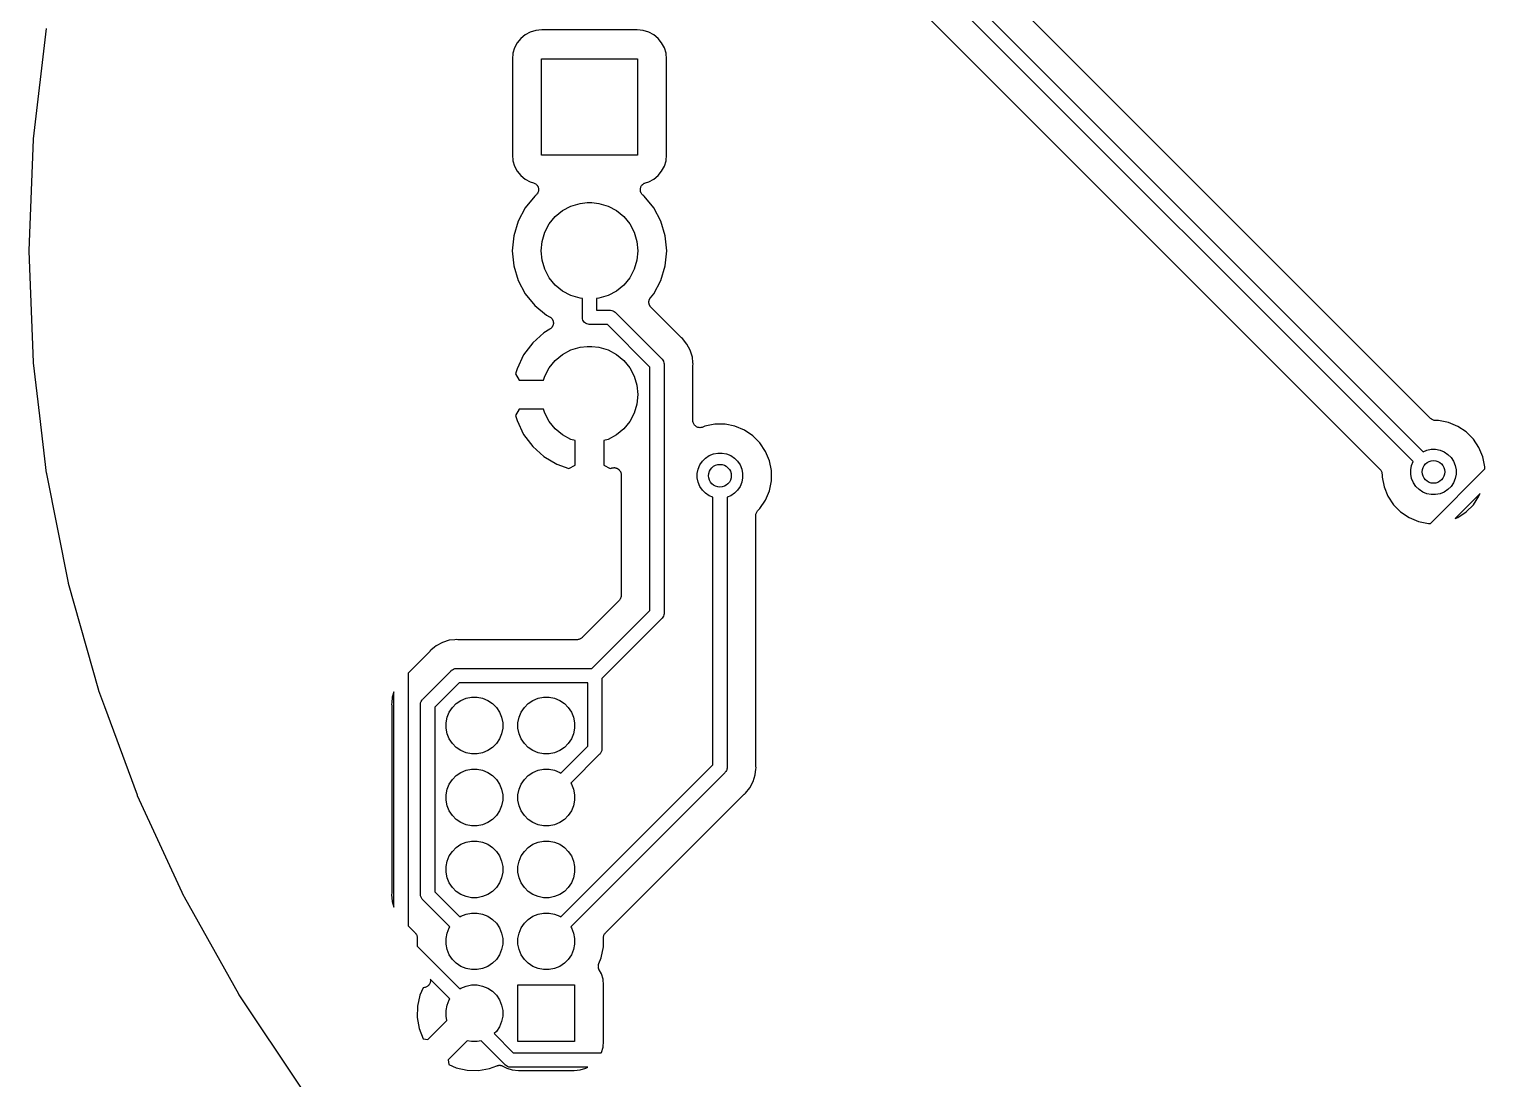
# Model space of a CAD drawing. Extents: x 123.4 to 173.6, y -130.1 to -79.9.
# Drawn here: x 123.37 to 149.07, y -119.62 to -101.09 of the extents above; entities that cross this region are included whole.
import ezdxf

# ---------------------------------------------------------------- set-up
doc = ezdxf.new("R2010")
doc.units = 0
doc.header["$MEASUREMENT"] = 0
doc.layers.add('BLACK', color=7, linetype='CONTINUOUS')

msp = doc.modelspace()

# ---------------------------------------------------------------- linework, layer by layer
at = {"layer": 'BLACK', "linetype": 'CONTINUOUS'}
for p, q in [((148.11, -107.959), (135.969, -95.8183)), ((135.424, -95.9915), (147.979, -108.547)), ((147.802, -108.723), (135.215, -96.136)), ((134.877, -96.5173), (147.215, -108.855)), ((123.445, -103.023), (123.676, -101.073)), ((132.049, -101.249), (131.986, -101.326)), ((132.126, -101.186), (132.049, -101.249)), ((132.215, -101.138), (132.126, -101.186)), ((132.31, -101.109), (132.215, -101.138)), ((132.416, -101.099), (132.31, -101.109)), ((134.104, -101.099), (132.416, -101.099)), ((134.21, -101.109), (134.104, -101.099)), ((134.305, -101.138), (134.21, -101.109)), ((134.394, -101.186), (134.305, -101.138)), ((134.471, -101.249), (134.394, -101.186)), ((134.534, -101.326), (134.471, -101.249)), ((131.909, -101.51), (131.899, -101.616)), ((131.938, -101.415), (131.909, -101.51)), ((131.986, -101.326), (131.938, -101.415)), ((134.582, -101.415), (134.534, -101.326)), ((134.611, -101.51), (134.582, -101.415)), ((134.621, -101.616), (134.611, -101.51)), ((131.899, -101.616), (131.899, -103.304)), ((132.41, -103.31), (132.41, -101.61)), ((132.41, -101.61), (134.11, -101.61)), ((134.11, -101.61), (134.11, -103.31)), ((134.621, -103.304), (134.621, -101.616)), ((123.368, -104.995), (123.445, -103.033)), ((123.445, -103.027), (123.445, -103.023)), ((123.445, -103.031), (123.445, -103.027)), ((123.445, -103.033), (123.445, -103.031)), ((131.899, -103.304), (131.909, -103.41)), ((134.11, -103.31), (132.41, -103.31)), ((134.611, -103.41), (134.621, -103.304)), ((131.909, -103.41), (131.938, -103.505)), ((131.938, -103.505), (131.986, -103.594)), ((134.534, -103.594), (134.582, -103.505)), ((134.582, -103.505), (134.611, -103.41)), ((131.986, -103.594), (132.049, -103.671)), ((132.049, -103.671), (132.126, -103.734)), ((132.126, -103.734), (132.215, -103.782)), ((132.215, -103.782), (132.272, -103.799)), ((132.272, -103.799), (132.273, -103.799)), ((132.273, -103.799), (132.273, -103.799)), ((132.273, -103.799), (132.273, -103.799)), ((132.273, -103.799), (132.273, -103.799)), ((132.273, -103.799), (132.285, -103.804)), ((132.285, -103.804), (132.296, -103.809)), ((132.296, -103.809), (132.296, -103.809)), ((132.296, -103.809), (132.296, -103.809)), ((132.296, -103.809), (132.306, -103.816)), ((132.306, -103.816), (132.316, -103.823)), ((132.316, -103.823), (132.316, -103.823)), ((132.316, -103.823), (132.316, -103.823)), ((132.316, -103.823), (132.325, -103.832)), ((132.325, -103.832), (132.333, -103.841)), ((134.188, -103.839), (134.196, -103.831)), ((134.196, -103.831), (134.205, -103.822)), ((134.205, -103.822), (134.216, -103.815)), ((134.205, -103.822), (134.205, -103.822)), ((134.205, -103.822), (134.205, -103.822)), ((134.216, -103.815), (134.226, -103.808)), ((134.226, -103.808), (134.237, -103.803)), ((134.226, -103.808), (134.226, -103.808)), ((134.226, -103.808), (134.226, -103.808)), ((134.237, -103.803), (134.248, -103.799)), ((134.248, -103.799), (134.305, -103.782)), ((134.305, -103.782), (134.394, -103.734)), ((134.394, -103.734), (134.471, -103.671)), ((134.471, -103.671), (134.534, -103.594)), ((132.295, -104.035), (132.125, -104.242)), ((132.315, -104.019), (132.295, -104.035)), ((132.324, -104.01), (132.315, -104.019)), ((132.332, -104.001), (132.324, -104.01)), ((132.333, -104.001), (132.332, -104.001)), ((132.333, -103.841), (132.334, -103.841)), ((132.339, -103.991), (132.333, -104.001)), ((132.333, -104.001), (132.333, -104.001)), ((132.334, -103.841), (132.334, -103.841)), ((132.334, -103.841), (132.34, -103.851)), ((132.346, -103.981), (132.339, -103.991)), ((132.34, -103.851), (132.347, -103.861)), ((132.347, -103.98), (132.346, -103.981)), ((132.346, -103.981), (132.346, -103.981)), ((132.347, -103.861), (132.347, -103.861)), ((132.347, -103.861), (132.347, -103.862)), ((132.347, -103.862), (132.352, -103.873)), ((132.351, -103.969), (132.347, -103.98)), ((132.356, -103.958), (132.351, -103.969)), ((132.352, -103.873), (132.356, -103.884)), ((132.356, -103.884), (132.356, -103.884)), ((132.356, -103.884), (132.357, -103.885)), ((132.359, -103.946), (132.356, -103.958)), ((132.356, -103.958), (132.356, -103.958)), ((132.356, -103.958), (132.356, -103.958)), ((132.357, -103.885), (132.359, -103.897)), ((132.359, -103.897), (132.361, -103.908)), ((132.361, -103.934), (132.359, -103.946)), ((132.361, -103.908), (132.361, -103.909)), ((132.361, -103.909), (132.361, -103.909)), ((132.361, -103.909), (132.361, -103.921)), ((132.361, -103.921), (132.361, -103.933)), ((132.361, -103.933), (132.361, -103.934)), ((132.361, -103.934), (132.361, -103.934)), ((134.159, -103.907), (134.162, -103.895)), ((134.159, -103.919), (134.159, -103.907)), ((134.159, -103.907), (134.159, -103.907)), ((134.159, -103.907), (134.159, -103.907)), ((134.159, -103.932), (134.159, -103.919)), ((134.161, -103.944), (134.159, -103.932)), ((134.159, -103.932), (134.159, -103.932)), ((134.159, -103.932), (134.159, -103.932)), ((134.163, -103.956), (134.161, -103.944)), ((134.162, -103.895), (134.164, -103.883)), ((134.164, -103.956), (134.163, -103.956)), ((134.163, -103.956), (134.163, -103.956)), ((134.164, -103.882), (134.169, -103.871)), ((134.164, -103.883), (134.164, -103.882)), ((134.164, -103.883), (134.164, -103.883)), ((134.168, -103.968), (134.164, -103.956)), ((134.173, -103.979), (134.168, -103.968)), ((134.169, -103.871), (134.174, -103.86)), ((134.179, -103.989), (134.173, -103.979)), ((134.173, -103.979), (134.173, -103.979)), ((134.173, -103.979), (134.173, -103.979)), ((134.174, -103.86), (134.181, -103.85)), ((134.174, -103.86), (134.174, -103.86)), ((134.174, -103.86), (134.174, -103.86)), ((134.186, -104), (134.179, -103.989)), ((134.181, -103.85), (134.187, -103.84)), ((134.195, -104.009), (134.186, -104)), ((134.186, -104), (134.186, -104)), ((134.186, -104), (134.186, -104)), ((134.187, -103.84), (134.188, -103.839)), ((134.188, -103.839), (134.188, -103.839)), ((134.203, -104.017), (134.195, -104.009)), ((134.204, -104.018), (134.203, -104.017)), ((134.205, -104.019), (134.204, -104.018)), ((134.204, -104.018), (134.204, -104.018)), ((134.204, -104.018), (134.204, -104.018)), ((134.225, -104.035), (134.205, -104.019)), ((134.395, -104.242), (134.225, -104.035)), ((132.125, -104.242), (131.999, -104.478)), ((132.656, -104.396), (132.785, -104.29)), ((132.785, -104.29), (132.933, -104.211)), ((132.933, -104.211), (133.093, -104.162)), ((133.093, -104.162), (133.218, -104.15)), ((133.218, -104.15), (133.302, -104.15)), ((133.302, -104.15), (133.427, -104.162)), ((133.427, -104.162), (133.587, -104.211)), ((133.587, -104.211), (133.735, -104.29)), ((133.735, -104.29), (133.864, -104.396)), ((134.521, -104.478), (134.395, -104.242)), ((131.999, -104.478), (131.922, -104.734)), ((132.471, -104.673), (132.55, -104.525)), ((132.55, -104.525), (132.656, -104.396)), ((133.864, -104.396), (133.97, -104.525)), ((133.97, -104.525), (134.049, -104.673)), ((134.598, -104.734), (134.521, -104.478)), ((131.922, -104.734), (131.895, -105)), ((132.406, -105), (132.422, -104.833)), ((132.422, -104.833), (132.471, -104.673)), ((134.049, -104.673), (134.098, -104.833)), ((134.098, -104.833), (134.114, -105)), ((134.625, -105), (134.598, -104.734)), ((123.367, -105.003), (123.368, -104.999)), ((123.368, -105.005), (123.367, -105.003)), ((123.368, -104.999), (123.368, -104.995)), ((123.445, -106.967), (123.368, -105.005)), ((131.895, -105), (131.922, -105.266)), ((132.422, -105.167), (132.406, -105)), ((134.114, -105), (134.098, -105.167)), ((134.598, -105.266), (134.625, -105)), ((131.922, -105.266), (131.999, -105.522)), ((132.471, -105.327), (132.422, -105.167)), ((132.55, -105.475), (132.471, -105.327)), ((134.049, -105.327), (133.97, -105.475)), ((134.098, -105.167), (134.049, -105.327)), ((134.521, -105.522), (134.598, -105.266)), ((131.999, -105.522), (132.125, -105.758)), ((132.656, -105.604), (132.55, -105.475)), ((132.785, -105.71), (132.656, -105.604)), ((133.864, -105.604), (133.735, -105.71)), ((133.97, -105.475), (133.864, -105.604)), ((134.395, -105.758), (134.521, -105.522)), ((132.125, -105.758), (132.295, -105.965)), ((132.933, -105.789), (132.785, -105.71)), ((133.093, -105.838), (132.933, -105.789)), ((133.135, -105.842), (133.093, -105.838)), ((133.135, -106.169), (133.135, -105.842)), ((133.427, -105.838), (133.385, -105.842)), ((133.385, -105.842), (133.385, -106.05)), ((133.587, -105.789), (133.427, -105.838)), ((133.735, -105.71), (133.587, -105.789)), ((134.31, -105.889), (134.311, -105.883)), ((134.311, -105.883), (134.313, -105.877)), ((134.313, -105.877), (134.314, -105.872)), ((134.314, -105.872), (134.316, -105.865)), ((134.316, -105.865), (134.318, -105.859)), ((134.318, -105.859), (134.321, -105.854)), ((134.321, -105.854), (134.323, -105.849)), ((134.323, -105.849), (134.327, -105.843)), ((134.327, -105.843), (134.33, -105.837)), ((134.33, -105.837), (134.334, -105.833)), ((134.334, -105.833), (134.337, -105.828)), ((134.337, -105.828), (134.395, -105.758)), ((132.295, -105.965), (132.502, -106.135)), ((132.502, -106.135), (132.555, -106.163)), ((133.385, -106.05), (133.621, -106.05)), ((133.621, -106.05), (133.627, -106.05)), ((133.627, -106.05), (133.633, -106.05)), ((133.633, -106.05), (133.633, -106.05)), ((133.633, -106.05), (133.652, -106.052)), ((133.652, -106.052), (133.675, -106.059)), ((133.675, -106.059), (133.697, -106.071)), ((133.697, -106.071), (133.716, -106.086)), ((133.716, -106.086), (133.72, -106.091)), ((133.72, -106.091), (134.536, -106.907)), ((134.308, -105.907), (134.309, -105.902)), ((134.309, -105.914), (134.308, -105.907)), ((134.309, -105.896), (134.31, -105.889)), ((134.309, -105.902), (134.309, -105.896)), ((134.309, -105.921), (134.309, -105.914)), ((134.31, -105.926), (134.309, -105.921)), ((134.311, -105.932), (134.31, -105.926)), ((134.312, -105.938), (134.311, -105.932)), ((134.314, -105.945), (134.312, -105.938)), ((134.316, -105.95), (134.314, -105.945)), ((134.317, -105.956), (134.316, -105.95)), ((134.321, -105.962), (134.317, -105.956)), ((134.323, -105.968), (134.321, -105.962)), ((134.326, -105.973), (134.323, -105.968)), ((134.329, -105.978), (134.326, -105.973)), ((134.333, -105.983), (134.329, -105.978)), ((134.337, -105.989), (134.333, -105.983)), ((134.341, -105.993), (134.337, -105.989)), ((134.344, -105.997), (134.341, -105.993)), ((134.346, -105.998), (134.344, -105.997)), ((134.873, -106.526), (134.346, -105.998)), ((132.561, -106.384), (132.454, -106.448)), ((132.555, -106.163), (132.557, -106.164)), ((132.557, -106.164), (132.565, -106.169)), ((132.568, -106.379), (132.561, -106.384)), ((132.565, -106.169), (132.572, -106.174)), ((132.576, -106.374), (132.568, -106.379)), ((132.572, -106.174), (132.575, -106.176)), ((132.575, -106.176), (132.577, -106.178)), ((132.578, -106.372), (132.576, -106.374)), ((132.577, -106.178), (132.584, -106.185)), ((132.58, -106.37), (132.578, -106.372)), ((132.587, -106.363), (132.58, -106.37)), ((132.584, -106.185), (132.591, -106.191)), ((132.593, -106.356), (132.587, -106.363)), ((132.591, -106.191), (132.592, -106.194)), ((132.592, -106.194), (132.595, -106.196)), ((132.595, -106.354), (132.593, -106.356)), ((132.595, -106.196), (132.6, -106.204)), ((132.597, -106.351), (132.595, -106.354)), ((132.602, -106.343), (132.597, -106.351)), ((132.6, -106.204), (132.605, -106.211)), ((132.607, -106.336), (132.602, -106.343)), ((132.605, -106.211), (132.606, -106.214)), ((132.606, -106.214), (132.608, -106.217)), ((132.608, -106.333), (132.607, -106.336)), ((132.608, -106.217), (132.612, -106.225)), ((132.61, -106.33), (132.608, -106.333)), ((132.613, -106.321), (132.61, -106.33)), ((132.612, -106.225), (132.615, -106.233)), ((132.617, -106.313), (132.613, -106.321)), ((132.615, -106.233), (132.616, -106.237)), ((132.616, -106.237), (132.617, -106.24)), ((132.617, -106.24), (132.619, -106.249)), ((132.619, -106.307), (132.617, -106.31)), ((132.617, -106.31), (132.617, -106.313)), ((132.619, -106.249), (132.621, -106.258)), ((132.62, -106.298), (132.619, -106.307)), ((132.622, -106.289), (132.62, -106.298)), ((132.621, -106.258), (132.621, -106.261)), ((132.621, -106.261), (132.622, -106.264)), ((132.622, -106.264), (132.622, -106.273)), ((132.622, -106.273), (132.622, -106.282)), ((132.622, -106.282), (132.622, -106.286)), ((132.622, -106.286), (132.622, -106.289)), ((133.134, -106.175), (133.135, -106.169)), ((133.137, -106.2), (133.134, -106.175)), ((133.144, -106.223), (133.137, -106.2)), ((133.156, -106.245), (133.144, -106.223)), ((133.171, -106.264), (133.156, -106.245)), ((133.19, -106.28), (133.171, -106.264)), ((133.212, -106.291), (133.19, -106.28)), ((133.235, -106.298), (133.212, -106.291)), ((133.254, -106.3), (133.235, -106.298)), ((133.26, -106.301), (133.254, -106.3)), ((133.254, -106.3), (133.254, -106.3)), ((133.266, -106.3), (133.26, -106.301)), ((133.576, -106.3), (133.266, -106.3)), ((134.327, -107.052), (133.576, -106.3)), ((132.257, -106.626), (132.098, -106.839)), ((132.454, -106.448), (132.257, -106.626)), ((134.878, -106.53), (134.873, -106.526)), ((134.881, -106.533), (134.878, -106.53)), ((134.883, -106.535), (134.881, -106.533)), ((134.902, -106.55), (134.883, -106.535)), ((134.981, -106.647), (134.902, -106.55)), ((135.04, -106.757), (134.981, -106.647)), ((132.098, -106.839), (131.982, -107.082)), ((132.656, -106.936), (132.785, -106.83)), ((132.785, -106.83), (132.933, -106.751)), ((132.933, -106.751), (133.093, -106.702)), ((133.093, -106.702), (133.218, -106.69)), ((133.218, -106.69), (133.302, -106.69)), ((133.302, -106.69), (133.427, -106.702)), ((133.427, -106.702), (133.587, -106.751)), ((133.587, -106.751), (133.735, -106.83)), ((133.735, -106.83), (133.864, -106.936)), ((134.536, -106.907), (134.541, -106.911)), ((134.541, -106.911), (134.545, -106.916)), ((134.545, -106.916), (134.557, -106.93)), ((135.076, -106.876), (135.04, -106.757)), ((135.086, -106.975), (135.076, -106.876)), ((123.445, -106.971), (123.445, -106.967)), ((123.445, -106.975), (123.445, -106.971)), ((123.445, -106.977), (123.445, -106.975)), ((123.556, -107.912), (123.445, -106.977)), ((131.982, -107.082), (131.955, -107.17)), ((131.955, -107.17), (132.016, -107.286)), ((132.471, -107.213), (132.55, -107.065)), ((132.55, -107.065), (132.656, -106.936)), ((133.864, -106.936), (133.97, -107.065)), ((133.97, -107.065), (134.049, -107.213)), ((134.327, -111.35), (134.327, -107.052)), ((134.557, -106.93), (134.565, -106.947)), ((134.565, -106.947), (134.568, -106.952)), ((134.568, -106.952), (134.575, -106.976)), ((134.575, -106.976), (134.577, -106.994)), ((134.577, -106.994), (134.577, -106.994)), ((134.577, -106.994), (134.578, -107)), ((134.578, -107), (134.577, -107.006)), ((134.577, -107.006), (134.577, -111.395)), ((135.085, -107.036), (135.086, -107.03)), ((135.085, -107.038), (135.085, -107.036)), ((135.085, -107.996), (135.085, -107.038)), ((135.088, -107), (135.086, -106.975)), ((135.086, -106.975), (135.086, -106.975)), ((135.086, -107.025), (135.088, -107)), ((135.086, -107.03), (135.086, -107.025)), ((132.016, -107.286), (132.449, -107.286)), ((132.449, -107.286), (132.471, -107.213)), ((134.049, -107.213), (134.098, -107.373)), ((134.098, -107.373), (134.114, -107.54)), ((134.114, -107.54), (134.098, -107.707)), ((123.676, -108.927), (123.556, -107.912)), ((123.556, -107.912), (123.556, -107.912)), ((132.016, -107.794), (131.955, -107.91)), ((131.955, -107.91), (131.982, -107.998)), ((132.449, -107.794), (132.016, -107.794)), ((132.471, -107.867), (132.449, -107.794)), ((132.55, -108.015), (132.471, -107.867)), ((134.049, -107.867), (133.97, -108.015)), ((134.098, -107.707), (134.049, -107.867)), ((131.982, -107.998), (132.098, -108.241)), ((132.656, -108.144), (132.55, -108.015)), ((132.785, -108.25), (132.656, -108.144)), ((133.864, -108.144), (133.735, -108.25)), ((133.97, -108.015), (133.864, -108.144)), ((135.086, -108.008), (135.085, -107.996)), ((135.087, -108.02), (135.086, -108.008)), ((135.088, -108.02), (135.087, -108.02)), ((135.088, -108.021), (135.088, -108.02)), ((135.091, -108.032), (135.088, -108.021)), ((135.095, -108.044), (135.091, -108.032)), ((135.1, -108.055), (135.095, -108.044)), ((135.095, -108.044), (135.095, -108.044)), ((135.095, -108.044), (135.095, -108.044)), ((135.106, -108.066), (135.1, -108.055)), ((135.114, -108.076), (135.106, -108.066)), ((135.106, -108.066), (135.106, -108.066)), ((135.106, -108.066), (135.106, -108.066)), ((135.122, -108.085), (135.114, -108.076)), ((135.131, -108.093), (135.122, -108.085)), ((135.122, -108.085), (135.122, -108.085)), ((135.122, -108.085), (135.122, -108.085)), ((135.141, -108.101), (135.131, -108.093)), ((135.152, -108.107), (135.141, -108.101)), ((135.141, -108.101), (135.141, -108.101)), ((135.141, -108.101), (135.141, -108.101)), ((135.162, -108.113), (135.152, -108.107)), ((135.163, -108.113), (135.162, -108.113)), ((135.175, -108.117), (135.163, -108.113)), ((135.163, -108.113), (135.163, -108.113)), ((135.186, -108.12), (135.175, -108.117)), ((135.187, -108.12), (135.186, -108.12)), ((135.186, -108.12), (135.186, -108.12)), ((135.199, -108.122), (135.187, -108.12)), ((135.211, -108.123), (135.199, -108.122)), ((135.223, -108.122), (135.211, -108.123)), ((135.211, -108.123), (135.211, -108.123)), ((135.211, -108.123), (135.211, -108.123)), ((135.235, -108.121), (135.223, -108.122)), ((135.236, -108.121), (135.235, -108.121)), ((135.247, -108.117), (135.236, -108.121)), ((135.236, -108.121), (135.236, -108.121)), ((135.259, -108.114), (135.247, -108.117)), ((135.26, -108.114), (135.259, -108.114)), ((135.261, -108.113), (135.26, -108.114)), ((135.26, -108.114), (135.26, -108.114)), ((135.26, -108.114), (135.26, -108.114)), ((135.299, -108.098), (135.261, -108.113)), ((135.474, -108.063), (135.299, -108.098)), ((135.653, -108.063), (135.474, -108.063)), ((135.828, -108.098), (135.653, -108.063)), ((135.994, -108.166), (135.828, -108.098)), ((136.142, -108.265), (135.994, -108.166)), ((148.119, -107.967), (148.11, -107.959)), ((148.128, -107.974), (148.119, -107.967)), ((148.128, -107.975), (148.128, -107.974)), ((148.129, -107.975), (148.128, -107.975)), ((148.139, -107.981), (148.129, -107.975)), ((148.15, -107.986), (148.139, -107.981)), ((148.151, -107.987), (148.15, -107.986)), ((148.15, -107.986), (148.15, -107.986)), ((148.162, -107.99), (148.151, -107.987)), ((148.173, -107.994), (148.162, -107.99)), ((148.174, -107.994), (148.173, -107.994)), ((148.175, -107.994), (148.174, -107.994)), ((148.186, -107.995), (148.175, -107.994)), ((148.198, -107.996), (148.186, -107.995)), ((148.199, -107.996), (148.198, -107.996)), ((148.2, -107.996), (148.199, -107.996)), ((148.199, -107.996), (148.199, -107.996)), ((148.199, -107.996), (148.199, -107.996)), ((148.249, -107.996), (148.2, -107.996)), ((148.425, -108.031), (148.249, -107.996)), ((148.59, -108.1), (148.425, -108.031)), ((148.739, -108.199), (148.59, -108.1)), ((148.865, -108.326), (148.739, -108.199)), ((132.098, -108.241), (132.257, -108.454)), ((132.257, -108.454), (132.454, -108.632)), ((132.933, -108.329), (132.785, -108.25)), ((133.006, -108.351), (132.933, -108.329)), ((133.006, -108.784), (133.006, -108.351)), ((133.587, -108.329), (133.514, -108.351)), ((133.514, -108.351), (133.514, -108.784)), ((133.735, -108.25), (133.587, -108.329)), ((136.269, -108.392), (136.142, -108.265)), ((136.368, -108.541), (136.269, -108.392)), ((148.964, -108.474), (148.865, -108.326)), ((132.454, -108.632), (132.683, -108.769)), ((135.253, -108.716), (135.309, -108.66)), ((135.309, -108.66), (135.374, -108.616)), ((135.374, -108.616), (135.447, -108.586)), ((135.447, -108.586), (135.524, -108.571)), ((135.524, -108.571), (135.603, -108.571)), ((135.603, -108.571), (135.68, -108.586)), ((135.68, -108.586), (135.753, -108.616)), ((135.753, -108.616), (135.818, -108.66)), ((135.818, -108.66), (135.874, -108.716)), ((136.437, -108.706), (136.368, -108.541)), ((136.471, -108.881), (136.437, -108.706)), ((147.979, -108.547), (148.043, -108.52)), ((148.043, -108.52), (148.12, -108.504)), ((148.12, -108.504), (148.199, -108.504)), ((148.199, -108.504), (148.276, -108.52)), ((148.276, -108.52), (148.349, -108.55)), ((148.349, -108.55), (148.415, -108.594)), ((148.415, -108.594), (148.47, -108.65)), ((148.47, -108.65), (148.514, -108.715)), ((148.514, -108.715), (148.544, -108.788)), ((149.033, -108.64), (148.964, -108.474)), ((149.068, -108.815), (149.033, -108.64)), ((123.677, -108.931), (123.676, -108.927)), ((123.677, -108.935), (123.677, -108.931)), ((123.678, -108.937), (123.677, -108.935)), ((124.061, -110.862), (123.678, -108.937)), ((132.683, -108.769), (132.893, -108.843)), ((132.893, -108.843), (133.006, -108.784)), ((133.514, -108.784), (133.627, -108.843)), ((133.627, -108.843), (133.65, -108.835)), ((133.65, -108.835), (133.651, -108.834)), ((133.651, -108.834), (133.66, -108.832)), ((133.66, -108.832), (133.668, -108.83)), ((133.668, -108.83), (133.672, -108.83)), ((133.672, -108.83), (133.676, -108.829)), ((133.676, -108.829), (133.684, -108.829)), ((133.684, -108.829), (133.693, -108.828)), ((133.693, -108.828), (133.697, -108.828)), ((133.697, -108.828), (133.7, -108.828)), ((133.7, -108.828), (133.709, -108.829)), ((133.709, -108.829), (133.718, -108.83)), ((133.718, -108.83), (133.721, -108.831)), ((133.721, -108.831), (133.725, -108.832)), ((133.725, -108.832), (133.733, -108.835)), ((133.733, -108.835), (133.741, -108.838)), ((133.741, -108.838), (133.745, -108.839)), ((133.745, -108.839), (133.748, -108.841)), ((133.748, -108.841), (133.755, -108.845)), ((133.755, -108.845), (133.763, -108.849)), ((133.763, -108.849), (133.766, -108.852)), ((133.766, -108.852), (133.769, -108.854)), ((133.769, -108.854), (133.776, -108.86)), ((133.776, -108.86), (133.782, -108.865)), ((133.782, -108.865), (133.785, -108.868)), ((133.785, -108.868), (133.787, -108.871)), ((133.787, -108.871), (133.792, -108.878)), ((133.792, -108.878), (133.798, -108.884)), ((133.798, -108.884), (133.8, -108.888)), ((133.8, -108.888), (133.802, -108.891)), ((133.802, -108.891), (133.805, -108.899)), ((133.805, -108.899), (133.81, -108.906)), ((133.81, -108.906), (133.811, -108.91)), ((133.811, -108.91), (133.812, -108.913)), ((133.812, -108.913), (133.814, -108.922)), ((133.814, -108.922), (133.817, -108.93)), ((133.817, -108.93), (133.817, -108.934)), ((133.817, -108.934), (133.818, -108.937)), ((133.818, -108.937), (133.818, -108.946)), ((133.818, -108.946), (133.819, -108.955)), ((133.819, -108.955), (133.819, -111.087)), ((135.163, -108.931), (135.179, -108.854)), ((135.163, -109.01), (135.163, -108.931)), ((135.179, -108.854), (135.209, -108.781)), ((135.209, -108.781), (135.253, -108.716)), ((135.874, -108.716), (135.918, -108.781)), ((135.918, -108.781), (135.948, -108.854)), ((135.948, -108.854), (135.963, -108.931)), ((135.963, -108.931), (135.963, -109.01)), ((136.471, -109.06), (136.471, -108.881)), ((147.215, -108.855), (147.215, -108.855)), ((147.215, -108.855), (147.215, -108.855)), ((147.215, -108.855), (147.215, -108.855)), ((147.215, -108.855), (147.216, -108.856)), ((147.216, -108.856), (147.223, -108.865)), ((147.223, -108.865), (147.231, -108.874)), ((147.231, -108.874), (147.231, -108.875)), ((147.231, -108.875), (147.231, -108.875)), ((147.231, -108.875), (147.237, -108.886)), ((147.237, -108.886), (147.242, -108.896)), ((147.242, -108.896), (147.242, -108.897)), ((147.242, -108.897), (147.243, -108.897)), ((147.243, -108.897), (147.246, -108.908)), ((147.246, -108.908), (147.249, -108.92)), ((147.249, -108.92), (147.249, -108.92)), ((147.249, -108.92), (147.25, -108.921)), ((147.25, -108.921), (147.251, -108.933)), ((147.251, -108.933), (147.252, -108.944)), ((147.252, -108.944), (147.252, -108.994)), ((147.76, -108.865), (147.775, -108.788)), ((147.76, -108.944), (147.76, -108.865)), ((147.775, -109.021), (147.76, -108.944)), ((147.775, -108.788), (147.802, -108.723)), ((148.106, -109.812), (149.068, -108.851)), ((148.544, -108.788), (148.56, -108.865)), ((148.56, -108.944), (148.544, -109.021)), ((148.56, -108.865), (148.56, -108.944)), ((149.068, -108.851), (149.068, -108.815)), ((135.179, -109.087), (135.163, -109.01)), ((135.209, -109.16), (135.179, -109.087)), ((135.253, -109.226), (135.209, -109.16)), ((135.309, -109.281), (135.253, -109.226)), ((135.874, -109.226), (135.818, -109.281)), ((135.918, -109.16), (135.874, -109.226)), ((135.948, -109.087), (135.918, -109.16)), ((135.963, -109.01), (135.948, -109.087)), ((136.437, -109.236), (136.471, -109.06)), ((147.252, -108.994), (147.287, -109.169)), ((147.287, -109.169), (147.355, -109.335)), ((147.805, -109.094), (147.775, -109.021)), ((147.849, -109.159), (147.805, -109.094)), ((147.905, -109.215), (147.849, -109.159)), ((147.97, -109.259), (147.905, -109.215)), ((148.415, -109.215), (148.349, -109.259)), ((148.47, -109.159), (148.415, -109.215)), ((148.514, -109.094), (148.47, -109.159)), ((148.544, -109.021), (148.514, -109.094)), ((135.374, -109.325), (135.309, -109.281)), ((135.439, -109.352), (135.374, -109.325)), ((135.439, -114.075), (135.439, -109.352)), ((135.753, -109.325), (135.689, -109.352)), ((135.689, -109.352), (135.689, -114.12)), ((135.818, -109.281), (135.753, -109.325)), ((136.269, -109.55), (136.368, -109.401)), ((136.368, -109.401), (136.437, -109.236)), ((147.355, -109.335), (147.455, -109.483)), ((147.455, -109.483), (147.581, -109.61)), ((148.043, -109.289), (147.97, -109.259)), ((148.12, -109.304), (148.043, -109.289)), ((148.199, -109.304), (148.12, -109.304)), ((148.276, -109.289), (148.199, -109.304)), ((148.349, -109.259), (148.276, -109.289)), ((148.984, -109.288), (148.543, -109.728)), ((148.739, -109.61), (148.865, -109.483)), ((148.865, -109.483), (148.964, -109.335)), ((148.964, -109.335), (148.984, -109.288)), ((136.196, -114.089), (136.196, -109.674)), ((136.196, -109.674), (136.197, -109.674)), ((136.197, -109.673), (136.198, -109.661)), ((136.197, -109.674), (136.197, -109.673)), ((136.197, -109.674), (136.197, -109.674)), ((136.197, -109.674), (136.197, -109.674)), ((136.198, -109.661), (136.199, -109.649)), ((136.199, -109.648), (136.203, -109.637)), ((136.199, -109.649), (136.199, -109.648)), ((136.199, -109.649), (136.199, -109.649)), ((136.203, -109.637), (136.206, -109.626)), ((136.206, -109.626), (136.207, -109.625)), ((136.207, -109.624), (136.212, -109.614)), ((136.207, -109.625), (136.207, -109.624)), ((136.212, -109.614), (136.218, -109.604)), ((136.218, -109.604), (136.218, -109.603)), ((136.218, -109.603), (136.219, -109.603)), ((136.219, -109.603), (136.226, -109.594)), ((136.226, -109.594), (136.234, -109.585)), ((136.234, -109.585), (136.269, -109.55)), ((147.581, -109.61), (147.73, -109.709)), ((147.73, -109.709), (147.895, -109.778)), ((148.543, -109.728), (148.59, -109.709)), ((148.59, -109.709), (148.739, -109.61)), ((147.895, -109.778), (148.07, -109.812)), ((148.07, -109.812), (148.106, -109.812)), ((124.062, -110.866), (124.061, -110.862)), ((124.063, -110.87), (124.062, -110.866)), ((124.063, -110.872), (124.063, -110.87)), ((124.596, -112.762), (124.063, -110.872)), ((133.782, -111.176), (133.128, -111.83)), ((133.789, -111.167), (133.782, -111.176)), ((133.797, -111.158), (133.789, -111.167)), ((133.798, -111.157), (133.797, -111.158)), ((133.797, -111.158), (133.797, -111.158)), ((133.803, -111.147), (133.798, -111.157)), ((133.809, -111.137), (133.803, -111.147)), ((133.813, -111.124), (133.809, -111.135)), ((133.809, -111.135), (133.809, -111.136)), ((133.809, -111.136), (133.809, -111.137)), ((133.816, -111.113), (133.813, -111.124)), ((133.817, -111.112), (133.816, -111.112)), ((133.816, -111.112), (133.816, -111.113)), ((133.818, -111.1), (133.817, -111.112)), ((133.819, -111.088), (133.818, -111.1)), ((133.819, -111.087), (133.819, -111.087)), ((133.819, -111.087), (133.819, -111.087)), ((133.819, -111.087), (133.819, -111.087)), ((133.819, -111.087), (133.819, -111.088)), ((133.301, -112.376), (134.327, -111.35)), ((134.536, -111.494), (133.478, -112.552)), ((134.541, -111.49), (134.536, -111.494)), ((134.545, -111.485), (134.541, -111.49)), ((134.557, -111.471), (134.545, -111.485)), ((134.545, -111.485), (134.545, -111.485)), ((134.568, -111.449), (134.557, -111.471)), ((134.575, -111.426), (134.568, -111.449)), ((134.577, -111.408), (134.575, -111.426)), ((134.577, -111.395), (134.578, -111.401)), ((134.578, -111.401), (134.577, -111.408)), ((134.577, -111.408), (134.577, -111.408)), ((130.459, -112.051), (130.444, -112.07)), ((130.523, -111.999), (130.459, -112.051)), ((130.556, -111.972), (130.523, -111.999)), ((130.523, -111.999), (130.523, -111.999)), ((130.666, -111.913), (130.556, -111.972)), ((130.785, -111.877), (130.666, -111.913)), ((130.884, -111.867), (130.785, -111.877)), ((130.909, -111.865), (130.884, -111.867)), ((130.884, -111.867), (130.884, -111.867)), ((130.934, -111.867), (130.909, -111.865)), ((130.939, -111.867), (130.934, -111.867)), ((130.945, -111.868), (130.939, -111.867)), ((130.947, -111.868), (130.945, -111.868)), ((133.038, -111.868), (130.947, -111.868)), ((133.05, -111.866), (133.038, -111.868)), ((133.062, -111.865), (133.05, -111.866)), ((133.063, -111.865), (133.062, -111.865)), ((133.062, -111.865), (133.062, -111.865)), ((133.074, -111.862), (133.063, -111.865)), ((133.085, -111.859), (133.074, -111.862)), ((133.086, -111.858), (133.085, -111.859)), ((133.087, -111.858), (133.086, -111.858)), ((133.097, -111.853), (133.087, -111.858)), ((133.107, -111.847), (133.097, -111.853)), ((133.108, -111.847), (133.107, -111.847)), ((133.118, -111.839), (133.108, -111.846)), ((133.108, -111.846), (133.108, -111.847)), ((133.127, -111.832), (133.118, -111.839)), ((133.128, -111.831), (133.127, -111.832)), ((133.128, -111.83), (133.128, -111.831)), ((133.128, -111.831), (133.128, -111.831)), ((133.128, -111.831), (133.128, -111.831)), ((130.435, -112.079), (130.058, -112.457)), ((130.439, -112.075), (130.435, -112.079)), ((130.442, -112.072), (130.439, -112.075)), ((130.444, -112.07), (130.442, -112.072)), ((130.058, -112.457), (130.058, -116.917)), ((130.318, -112.915), (130.816, -112.417)), ((130.816, -112.417), (130.82, -112.412)), ((130.82, -112.412), (130.826, -112.407)), ((130.826, -112.407), (130.839, -112.396)), ((130.839, -112.396), (130.861, -112.385)), ((130.861, -112.385), (130.862, -112.384)), ((130.862, -112.384), (130.885, -112.377)), ((130.885, -112.377), (130.903, -112.376)), ((130.903, -112.376), (130.909, -112.375)), ((130.903, -112.376), (130.903, -112.376)), ((130.909, -112.375), (130.915, -112.376)), ((130.915, -112.376), (133.301, -112.376)), ((133.478, -112.552), (133.478, -113.791)), ((124.598, -112.765), (124.596, -112.762)), ((124.599, -112.769), (124.598, -112.765)), ((124.599, -112.771), (124.599, -112.769)), ((124.703, -113.051), (124.599, -112.771)), ((129.808, -112.788), (129.779, -112.883)), ((129.808, -116.586), (129.808, -112.788)), ((130.961, -112.626), (130.528, -113.059)), ((133.228, -112.626), (130.961, -112.626)), ((133.228, -113.745), (133.228, -112.626)), ((125.279, -114.613), (124.703, -113.051)), ((129.769, -112.982), (129.766, -113.007)), ((129.766, -113.007), (129.769, -113.032)), ((129.779, -112.883), (129.769, -112.982)), ((129.769, -112.982), (129.769, -112.982)), ((129.769, -113.032), (129.769, -113.034)), ((129.769, -113.034), (129.769, -113.039)), ((129.769, -113.039), (129.769, -113.045)), ((129.769, -113.045), (129.77, -116.329)), ((130.277, -113.007), (130.278, -113.001)), ((130.278, -113.013), (130.277, -113.007)), ((130.278, -113.001), (130.279, -112.983)), ((130.278, -113.001), (130.278, -113.001)), ((130.278, -116.36), (130.278, -113.013)), ((130.279, -112.983), (130.286, -112.959)), ((130.286, -112.959), (130.298, -112.938)), ((130.298, -112.938), (130.314, -112.918)), ((130.314, -112.918), (130.318, -112.915)), ((130.528, -113.059), (130.528, -116.315)), ((130.785, -113.145), (130.84, -113.063)), ((130.84, -113.063), (130.909, -112.994)), ((130.909, -112.994), (130.991, -112.939)), ((130.991, -112.939), (131.082, -112.901)), ((131.082, -112.901), (131.179, -112.882)), ((131.179, -112.882), (131.277, -112.882)), ((131.277, -112.882), (131.374, -112.901)), ((131.374, -112.901), (131.465, -112.939)), ((131.465, -112.939), (131.547, -112.994)), ((131.547, -112.994), (131.616, -113.063)), ((131.616, -113.063), (131.671, -113.145)), ((132.055, -113.145), (132.11, -113.063)), ((132.11, -113.063), (132.179, -112.994)), ((132.179, -112.994), (132.261, -112.939)), ((132.261, -112.939), (132.352, -112.901)), ((132.352, -112.901), (132.449, -112.882)), ((132.449, -112.882), (132.547, -112.882)), ((132.547, -112.882), (132.644, -112.901)), ((132.644, -112.901), (132.735, -112.939)), ((132.735, -112.939), (132.817, -112.994)), ((132.817, -112.994), (132.886, -113.063)), ((132.886, -113.063), (132.941, -113.145)), ((130.728, -113.333), (130.747, -113.236)), ((130.728, -113.431), (130.728, -113.333)), ((130.747, -113.236), (130.785, -113.145)), ((131.671, -113.145), (131.709, -113.236)), ((131.709, -113.236), (131.728, -113.333)), ((131.728, -113.333), (131.728, -113.431)), ((131.998, -113.333), (132.017, -113.236)), ((131.998, -113.431), (131.998, -113.333)), ((132.017, -113.236), (132.055, -113.145)), ((132.941, -113.145), (132.979, -113.236)), ((132.979, -113.236), (132.998, -113.333)), ((132.998, -113.333), (132.998, -113.431)), ((130.747, -113.528), (130.728, -113.431)), ((130.785, -113.619), (130.747, -113.528)), ((131.709, -113.528), (131.671, -113.619)), ((131.728, -113.431), (131.709, -113.528)), ((132.017, -113.528), (131.998, -113.431)), ((132.055, -113.619), (132.017, -113.528)), ((132.979, -113.528), (132.941, -113.619)), ((132.998, -113.431), (132.979, -113.528)), ((130.84, -113.701), (130.785, -113.619)), ((130.909, -113.77), (130.84, -113.701)), ((130.991, -113.825), (130.909, -113.77)), ((131.082, -113.863), (130.991, -113.825)), ((131.465, -113.825), (131.374, -113.863)), ((131.547, -113.77), (131.465, -113.825)), ((131.616, -113.701), (131.547, -113.77)), ((131.671, -113.619), (131.616, -113.701)), ((132.11, -113.701), (132.055, -113.619)), ((132.179, -113.77), (132.11, -113.701)), ((132.261, -113.825), (132.179, -113.77)), ((132.352, -113.863), (132.261, -113.825)), ((132.735, -113.825), (132.644, -113.863)), ((132.817, -113.77), (132.735, -113.825)), ((132.753, -114.221), (133.228, -113.745)), ((132.886, -113.701), (132.817, -113.77)), ((132.941, -113.619), (132.886, -113.701)), ((133.469, -113.845), (133.457, -113.867)), ((133.476, -113.822), (133.469, -113.845)), ((133.478, -113.803), (133.476, -113.822)), ((133.478, -113.791), (133.479, -113.797)), ((133.479, -113.797), (133.478, -113.803)), ((133.478, -113.803), (133.478, -113.803)), ((131.179, -113.882), (131.082, -113.863)), ((131.277, -113.882), (131.179, -113.882)), ((131.374, -113.863), (131.277, -113.882)), ((132.449, -113.882), (132.352, -113.863)), ((132.547, -113.882), (132.449, -113.882)), ((132.644, -113.863), (132.547, -113.882)), ((132.753, -116.761), (135.439, -114.075)), ((133.437, -113.89), (132.929, -114.397)), ((133.442, -113.886), (133.437, -113.89)), ((133.446, -113.881), (133.442, -113.886)), ((133.457, -113.867), (133.446, -113.881)), ((133.446, -113.881), (133.446, -113.881)), ((136.197, -114.095), (136.196, -114.089)), ((136.197, -114.1), (136.197, -114.095)), ((136.197, -114.102), (136.197, -114.1)), ((136.2, -114.126), (136.197, -114.102)), ((130.785, -114.415), (130.84, -114.333)), ((130.84, -114.333), (130.909, -114.264)), ((130.909, -114.264), (130.991, -114.209)), ((130.991, -114.209), (131.082, -114.171)), ((131.082, -114.171), (131.179, -114.152)), ((131.179, -114.152), (131.277, -114.152)), ((131.277, -114.152), (131.374, -114.171)), ((131.374, -114.171), (131.465, -114.209)), ((131.465, -114.209), (131.547, -114.264)), ((131.547, -114.264), (131.616, -114.333)), ((131.616, -114.333), (131.671, -114.415)), ((132.055, -114.415), (132.11, -114.333)), ((132.11, -114.333), (132.179, -114.264)), ((132.179, -114.264), (132.261, -114.209)), ((132.261, -114.209), (132.352, -114.171)), ((132.352, -114.171), (132.449, -114.152)), ((132.449, -114.152), (132.547, -114.152)), ((132.547, -114.152), (132.644, -114.171)), ((132.644, -114.171), (132.735, -114.209)), ((132.735, -114.209), (132.753, -114.221)), ((135.648, -114.219), (132.929, -116.937)), ((135.652, -114.215), (135.648, -114.219)), ((135.658, -114.208), (135.652, -114.215)), ((135.668, -114.196), (135.658, -114.208)), ((135.68, -114.175), (135.668, -114.196)), ((135.682, -114.166), (135.68, -114.175)), ((135.687, -114.151), (135.682, -114.166)), ((135.689, -114.133), (135.687, -114.151)), ((135.689, -114.12), (135.689, -114.126)), ((135.689, -114.126), (135.689, -114.133)), ((135.689, -114.133), (135.689, -114.133)), ((136.151, -114.37), (136.187, -114.251)), ((136.187, -114.251), (136.197, -114.151)), ((136.197, -114.151), (136.2, -114.126)), ((136.197, -114.151), (136.197, -114.151)), ((125.281, -114.617), (125.279, -114.613)), ((125.282, -114.621), (125.281, -114.617)), ((125.283, -114.622), (125.282, -114.621)), ((126.105, -116.405), (125.283, -114.622)), ((130.728, -114.603), (130.747, -114.506)), ((130.728, -114.701), (130.728, -114.603)), ((130.747, -114.506), (130.785, -114.415)), ((131.671, -114.415), (131.709, -114.506)), ((131.709, -114.506), (131.728, -114.603)), ((131.728, -114.603), (131.728, -114.701)), ((131.998, -114.603), (132.017, -114.506)), ((131.998, -114.701), (131.998, -114.603)), ((132.017, -114.506), (132.055, -114.415)), ((132.929, -114.397), (132.941, -114.415)), ((132.941, -114.415), (132.979, -114.506)), ((132.979, -114.506), (132.998, -114.603)), ((132.998, -114.603), (132.998, -114.701)), ((133.543, -117.042), (135.985, -114.6)), ((135.985, -114.6), (135.986, -114.599)), ((135.986, -114.599), (135.99, -114.596)), ((135.99, -114.596), (135.994, -114.592)), ((135.994, -114.592), (136.013, -114.576)), ((136.013, -114.576), (136.092, -114.48)), ((136.092, -114.48), (136.151, -114.37)), ((130.747, -114.798), (130.728, -114.701)), ((130.785, -114.889), (130.747, -114.798)), ((131.709, -114.798), (131.671, -114.889)), ((131.728, -114.701), (131.709, -114.798)), ((132.017, -114.798), (131.998, -114.701)), ((132.055, -114.889), (132.017, -114.798)), ((132.979, -114.798), (132.941, -114.889)), ((132.998, -114.701), (132.979, -114.798)), ((130.84, -114.971), (130.785, -114.889)), ((130.909, -115.04), (130.84, -114.971)), ((130.991, -115.095), (130.909, -115.04)), ((131.082, -115.133), (130.991, -115.095)), ((131.179, -115.152), (131.082, -115.133)), ((131.374, -115.133), (131.277, -115.152)), ((131.465, -115.095), (131.374, -115.133)), ((131.547, -115.04), (131.465, -115.095)), ((131.616, -114.971), (131.547, -115.04)), ((131.671, -114.889), (131.616, -114.971)), ((132.11, -114.971), (132.055, -114.889)), ((132.179, -115.04), (132.11, -114.971)), ((132.261, -115.095), (132.179, -115.04)), ((132.352, -115.133), (132.261, -115.095)), ((132.449, -115.152), (132.352, -115.133)), ((132.644, -115.133), (132.547, -115.152)), ((132.735, -115.095), (132.644, -115.133)), ((132.817, -115.04), (132.735, -115.095)), ((132.886, -114.971), (132.817, -115.04)), ((132.941, -114.889), (132.886, -114.971)), ((131.277, -115.152), (131.179, -115.152)), ((132.547, -115.152), (132.449, -115.152)), ((130.785, -115.685), (130.84, -115.603)), ((130.84, -115.603), (130.909, -115.534)), ((130.909, -115.534), (130.991, -115.479)), ((130.991, -115.479), (131.082, -115.441)), ((131.082, -115.441), (131.179, -115.422)), ((131.179, -115.422), (131.277, -115.422)), ((131.277, -115.422), (131.374, -115.441)), ((131.374, -115.441), (131.465, -115.479)), ((131.465, -115.479), (131.547, -115.534)), ((131.547, -115.534), (131.616, -115.603)), ((131.616, -115.603), (131.671, -115.685)), ((132.055, -115.685), (132.11, -115.603)), ((132.11, -115.603), (132.179, -115.534)), ((132.179, -115.534), (132.261, -115.479)), ((132.261, -115.479), (132.352, -115.441)), ((132.352, -115.441), (132.449, -115.422)), ((132.449, -115.422), (132.547, -115.422)), ((132.547, -115.422), (132.644, -115.441)), ((132.644, -115.441), (132.735, -115.479)), ((132.735, -115.479), (132.817, -115.534)), ((132.817, -115.534), (132.886, -115.603)), ((132.886, -115.603), (132.941, -115.685)), ((130.728, -115.873), (130.747, -115.776)), ((130.728, -115.971), (130.728, -115.873)), ((130.747, -115.776), (130.785, -115.685)), ((131.671, -115.685), (131.709, -115.776)), ((131.709, -115.776), (131.728, -115.873)), ((131.728, -115.873), (131.728, -115.971)), ((131.998, -115.873), (132.017, -115.776)), ((131.998, -115.971), (131.998, -115.873)), ((132.017, -115.776), (132.055, -115.685)), ((132.941, -115.685), (132.979, -115.776)), ((132.979, -115.776), (132.998, -115.873)), ((132.998, -115.873), (132.998, -115.971)), ((130.747, -116.068), (130.728, -115.971)), ((130.785, -116.159), (130.747, -116.068)), ((130.84, -116.241), (130.785, -116.159)), ((131.671, -116.159), (131.616, -116.241)), ((131.709, -116.068), (131.671, -116.159)), ((131.728, -115.971), (131.709, -116.068)), ((132.017, -116.068), (131.998, -115.971)), ((132.055, -116.159), (132.017, -116.068)), ((132.11, -116.241), (132.055, -116.159)), ((132.941, -116.159), (132.886, -116.241)), ((132.979, -116.068), (132.941, -116.159)), ((132.998, -115.971), (132.979, -116.068)), ((126.107, -116.409), (126.105, -116.405)), ((126.108, -116.413), (126.107, -116.409)), ((126.109, -116.414), (126.108, -116.413)), ((127.068, -118.127), (126.109, -116.414)), ((129.769, -116.342), (129.766, -116.366)), ((129.766, -116.366), (129.779, -116.491)), ((129.77, -116.329), (129.769, -116.331)), ((129.769, -116.331), (129.769, -116.336)), ((129.769, -116.336), (129.769, -116.342)), ((130.277, -116.366), (130.278, -116.36)), ((130.278, -116.373), (130.277, -116.366)), ((130.279, -116.389), (130.278, -116.373)), ((130.279, -116.391), (130.279, -116.389)), ((130.286, -116.415), (130.279, -116.391)), ((130.298, -116.436), (130.286, -116.415)), ((130.528, -116.315), (130.973, -116.761)), ((130.909, -116.31), (130.84, -116.241)), ((130.991, -116.365), (130.909, -116.31)), ((131.082, -116.403), (130.991, -116.365)), ((131.179, -116.422), (131.082, -116.403)), ((131.277, -116.422), (131.179, -116.422)), ((131.374, -116.403), (131.277, -116.422)), ((131.465, -116.365), (131.374, -116.403)), ((131.547, -116.31), (131.465, -116.365)), ((131.616, -116.241), (131.547, -116.31)), ((132.179, -116.31), (132.11, -116.241)), ((132.261, -116.365), (132.179, -116.31)), ((132.352, -116.403), (132.261, -116.365)), ((132.449, -116.422), (132.352, -116.403)), ((132.547, -116.422), (132.449, -116.422)), ((132.644, -116.403), (132.547, -116.422)), ((132.735, -116.365), (132.644, -116.403)), ((132.817, -116.31), (132.735, -116.365)), ((132.886, -116.241), (132.817, -116.31)), ((129.779, -116.491), (129.808, -116.586)), ((130.309, -116.449), (130.298, -116.436)), ((130.314, -116.455), (130.309, -116.449)), ((130.318, -116.459), (130.314, -116.455)), ((130.797, -116.937), (130.318, -116.459)), ((130.058, -116.917), (130.183, -117.042)), ((130.785, -116.955), (130.797, -116.937)), ((130.973, -116.761), (130.991, -116.749)), ((130.991, -116.749), (131.082, -116.711)), ((131.082, -116.711), (131.179, -116.692)), ((131.179, -116.692), (131.277, -116.692)), ((131.277, -116.692), (131.374, -116.711)), ((131.374, -116.711), (131.465, -116.749)), ((131.465, -116.749), (131.547, -116.804)), ((131.547, -116.804), (131.616, -116.873)), ((131.616, -116.873), (131.671, -116.955)), ((132.055, -116.955), (132.11, -116.873)), ((132.11, -116.873), (132.179, -116.804)), ((132.179, -116.804), (132.261, -116.749)), ((132.261, -116.749), (132.352, -116.711)), ((132.352, -116.711), (132.449, -116.692)), ((132.449, -116.692), (132.547, -116.692)), ((132.547, -116.692), (132.644, -116.711)), ((132.644, -116.711), (132.735, -116.749)), ((132.735, -116.749), (132.753, -116.761)), ((132.929, -116.937), (132.941, -116.955)), ((130.183, -117.042), (130.183, -117.042)), ((130.183, -117.042), (130.183, -117.042)), ((130.183, -117.042), (130.183, -117.042)), ((130.183, -117.042), (130.184, -117.043)), ((130.184, -117.043), (130.191, -117.052)), ((130.191, -117.052), (130.199, -117.062)), ((130.199, -117.062), (130.199, -117.062)), ((130.199, -117.062), (130.2, -117.063)), ((130.2, -117.063), (130.205, -117.073)), ((130.205, -117.073), (130.21, -117.083)), ((130.21, -117.083), (130.211, -117.084)), ((130.211, -117.084), (130.211, -117.085)), ((130.211, -117.085), (130.214, -117.096)), ((130.214, -117.096), (130.218, -117.107)), ((130.218, -117.107), (130.218, -117.108)), ((130.218, -117.108), (130.218, -117.108)), ((130.218, -117.108), (130.219, -117.12)), ((130.219, -117.12), (130.22, -117.132)), ((130.22, -117.132), (130.22, -117.277)), ((130.728, -117.143), (130.747, -117.046)), ((130.728, -117.241), (130.728, -117.143)), ((130.747, -117.046), (130.785, -116.955)), ((131.671, -116.955), (131.709, -117.046)), ((131.709, -117.046), (131.728, -117.143)), ((131.728, -117.143), (131.728, -117.241)), ((131.998, -117.143), (132.017, -117.046)), ((131.998, -117.241), (131.998, -117.143)), ((132.017, -117.046), (132.055, -116.955)), ((132.941, -116.955), (132.979, -117.046)), ((132.979, -117.046), (132.998, -117.143)), ((132.998, -117.143), (132.998, -117.241)), ((133.506, -117.13), (133.507, -117.118)), ((133.506, -117.131), (133.506, -117.13)), ((133.506, -117.132), (133.506, -117.131)), ((133.506, -117.131), (133.506, -117.131)), ((133.506, -117.131), (133.506, -117.131)), ((133.506, -117.291), (133.506, -117.132)), ((133.507, -117.118), (133.509, -117.107)), ((133.509, -117.105), (133.512, -117.094)), ((133.509, -117.106), (133.509, -117.105)), ((133.509, -117.107), (133.509, -117.106)), ((133.512, -117.094), (133.516, -117.083)), ((133.516, -117.082), (133.522, -117.071)), ((133.516, -117.083), (133.516, -117.082)), ((133.516, -117.082), (133.516, -117.082)), ((133.522, -117.071), (133.527, -117.061)), ((133.527, -117.061), (133.528, -117.061)), ((133.528, -117.06), (133.536, -117.051)), ((133.528, -117.061), (133.528, -117.06)), ((133.536, -117.051), (133.543, -117.042)), ((130.22, -117.277), (130.973, -118.031)), ((130.747, -117.338), (130.728, -117.241)), ((130.785, -117.429), (130.747, -117.338)), ((130.84, -117.511), (130.785, -117.429)), ((131.671, -117.429), (131.616, -117.511)), ((131.709, -117.338), (131.671, -117.429)), ((131.728, -117.241), (131.709, -117.338)), ((132.017, -117.338), (131.998, -117.241)), ((132.055, -117.429), (132.017, -117.338)), ((132.11, -117.511), (132.055, -117.429)), ((132.941, -117.429), (132.886, -117.511)), ((132.979, -117.338), (132.941, -117.429)), ((132.998, -117.241), (132.979, -117.338)), ((133.467, -117.486), (133.506, -117.291)), ((130.909, -117.58), (130.84, -117.511)), ((130.991, -117.635), (130.909, -117.58)), ((131.082, -117.673), (130.991, -117.635)), ((131.179, -117.692), (131.082, -117.673)), ((131.277, -117.692), (131.179, -117.692)), ((131.374, -117.673), (131.277, -117.692)), ((131.465, -117.635), (131.374, -117.673)), ((131.547, -117.58), (131.465, -117.635)), ((131.616, -117.511), (131.547, -117.58)), ((132.179, -117.58), (132.11, -117.511)), ((132.261, -117.635), (132.179, -117.58)), ((132.352, -117.673), (132.261, -117.635)), ((132.449, -117.692), (132.352, -117.673)), ((132.547, -117.692), (132.449, -117.692)), ((132.644, -117.673), (132.547, -117.692)), ((132.735, -117.635), (132.644, -117.673)), ((132.817, -117.58), (132.735, -117.635)), ((132.886, -117.511), (132.817, -117.58)), ((133.416, -117.635), (133.417, -117.628)), ((133.417, -117.64), (133.416, -117.635)), ((133.417, -117.621), (133.418, -117.615)), ((133.417, -117.628), (133.417, -117.621)), ((133.417, -117.646), (133.417, -117.64)), ((133.418, -117.652), (133.417, -117.646)), ((133.418, -117.615), (133.419, -117.61)), ((133.418, -117.659), (133.418, -117.652)), ((133.42, -117.665), (133.418, -117.659)), ((133.419, -117.61), (133.421, -117.603)), ((133.421, -117.67), (133.42, -117.665)), ((133.421, -117.603), (133.422, -117.597)), ((133.424, -117.676), (133.421, -117.67)), ((133.422, -117.597), (133.424, -117.592)), ((133.424, -117.592), (133.426, -117.586)), ((133.426, -117.683), (133.424, -117.676)), ((133.426, -117.586), (133.467, -117.486)), ((133.428, -117.688), (133.426, -117.683)), ((133.43, -117.693), (133.428, -117.688)), ((133.431, -117.695), (133.43, -117.693)), ((133.47, -117.767), (133.431, -117.695)), ((130.421, -117.966), (130.414, -117.974)), ((130.428, -117.958), (130.421, -117.966)), ((130.429, -117.957), (130.428, -117.958)), ((130.43, -117.955), (130.429, -117.957)), ((130.435, -117.946), (130.43, -117.955)), ((130.441, -117.937), (130.435, -117.946)), ((130.442, -117.934), (130.441, -117.935)), ((130.441, -117.935), (130.441, -117.937)), ((130.445, -117.924), (130.442, -117.934)), ((130.449, -117.913), (130.445, -117.924)), ((130.45, -117.91), (130.449, -117.912)), ((130.449, -117.912), (130.449, -117.913)), ((130.797, -118.207), (130.45, -117.861)), ((130.45, -117.861), (130.45, -117.862)), ((130.45, -117.862), (130.451, -117.864)), ((130.451, -117.9), (130.45, -117.91)), ((130.451, -117.864), (130.451, -117.875)), ((130.451, -117.875), (130.452, -117.885)), ((130.452, -117.889), (130.451, -117.9)), ((130.452, -117.885), (130.452, -117.887)), ((130.452, -117.887), (130.452, -117.889)), ((131.082, -117.981), (131.179, -117.962)), ((131.179, -117.962), (131.277, -117.962)), ((131.277, -117.962), (131.374, -117.981)), ((131.998, -118.962), (131.998, -117.962)), ((131.998, -117.962), (132.998, -117.962)), ((132.998, -117.962), (132.998, -118.962)), ((133.499, -117.862), (133.47, -117.767)), ((133.509, -117.968), (133.499, -117.862)), ((127.071, -118.131), (127.068, -118.127)), ((127.073, -118.134), (127.071, -118.131)), ((127.074, -118.136), (127.073, -118.134)), ((128.164, -119.768), (127.074, -118.136)), ((130.267, -118.143), (130.223, -118.337)), ((130.325, -118.013), (130.267, -118.143)), ((130.346, -118.009), (130.325, -118.013)), ((130.348, -118.009), (130.346, -118.009)), ((130.349, -118.009), (130.348, -118.009)), ((130.36, -118.006), (130.349, -118.009)), ((130.37, -118.003), (130.36, -118.006)), ((130.371, -118.002), (130.37, -118.003)), ((130.373, -118.002), (130.371, -118.002)), ((130.383, -117.997), (130.373, -118.002)), ((130.392, -117.992), (130.383, -117.997)), ((130.394, -117.991), (130.392, -117.992)), ((130.395, -117.99), (130.394, -117.991)), ((130.403, -117.983), (130.395, -117.99)), ((130.412, -117.977), (130.403, -117.983)), ((130.413, -117.976), (130.412, -117.977)), ((130.414, -117.974), (130.413, -117.976)), ((130.785, -118.225), (130.797, -118.207)), ((130.973, -118.031), (130.991, -118.019)), ((130.991, -118.019), (131.082, -117.981)), ((131.374, -117.981), (131.465, -118.019)), ((131.465, -118.019), (131.547, -118.074)), ((131.547, -118.074), (131.616, -118.143)), ((131.616, -118.143), (131.671, -118.225)), ((133.509, -118.956), (133.509, -117.968)), ((130.223, -118.337), (130.218, -118.535)), ((130.728, -118.413), (130.747, -118.316)), ((130.728, -118.511), (130.728, -118.413)), ((130.747, -118.316), (130.785, -118.225)), ((131.671, -118.225), (131.709, -118.316)), ((131.709, -118.316), (131.728, -118.413)), ((131.728, -118.413), (131.728, -118.511)), ((130.218, -118.535), (130.251, -118.731)), ((130.251, -118.731), (130.321, -118.911)), ((130.406, -118.925), (130.743, -118.588)), ((130.743, -118.588), (130.728, -118.511)), ((131.671, -118.699), (131.616, -118.781)), ((131.709, -118.608), (131.671, -118.699)), ((131.728, -118.511), (131.709, -118.608)), ((130.321, -118.911), (130.406, -118.925)), ((131.102, -118.947), (130.765, -119.284)), ((131.179, -118.962), (131.102, -118.947)), ((131.277, -118.962), (131.179, -118.962)), ((131.347, -118.948), (131.277, -118.962)), ((131.77, -119.371), (131.347, -118.948)), ((131.616, -118.781), (131.575, -118.822)), ((131.575, -118.822), (131.915, -119.162)), ((132.998, -118.962), (131.998, -118.962)), ((133.499, -119.062), (133.509, -118.956)), ((131.915, -119.162), (133.467, -119.162)), ((133.467, -119.162), (133.47, -119.157)), ((133.47, -119.157), (133.499, -119.062)), ((130.765, -119.284), (130.779, -119.365)), ((130.779, -119.365), (130.909, -119.423)), ((130.909, -119.423), (131.103, -119.467)), ((131.103, -119.467), (131.301, -119.472)), ((131.301, -119.472), (131.497, -119.439)), ((131.497, -119.439), (131.626, -119.389)), ((131.626, -119.389), (131.628, -119.388)), ((131.628, -119.388), (131.631, -119.387)), ((131.631, -119.387), (131.635, -119.386)), ((131.635, -119.386), (131.643, -119.384)), ((131.643, -119.384), (131.652, -119.382)), ((131.652, -119.382), (131.656, -119.382)), ((131.656, -119.382), (131.659, -119.381)), ((131.659, -119.381), (131.668, -119.381)), ((131.668, -119.381), (131.676, -119.381)), ((131.676, -119.381), (131.68, -119.381)), ((131.68, -119.381), (131.684, -119.381)), ((131.684, -119.381), (131.692, -119.383)), ((131.692, -119.383), (131.701, -119.384)), ((131.701, -119.384), (131.705, -119.385)), ((131.705, -119.385), (131.708, -119.386)), ((131.708, -119.386), (131.716, -119.389)), ((131.716, -119.389), (131.724, -119.392)), ((131.724, -119.392), (131.728, -119.394)), ((131.728, -119.394), (131.731, -119.395)), ((131.731, -119.395), (131.803, -119.434)), ((131.774, -119.376), (131.77, -119.371)), ((131.779, -119.38), (131.774, -119.376)), ((131.793, -119.392), (131.779, -119.38)), ((131.779, -119.38), (131.779, -119.38)), ((131.815, -119.403), (131.793, -119.392)), ((131.803, -119.434), (131.898, -119.463)), ((131.838, -119.411), (131.815, -119.403)), ((131.857, -119.412), (131.838, -119.411)), ((131.863, -119.413), (131.857, -119.412)), ((131.857, -119.412), (131.857, -119.412)), ((131.869, -119.412), (131.863, -119.413)), ((133.233, -119.412), (131.869, -119.412)), ((131.898, -119.463), (132.004, -119.473)), ((132.004, -119.473), (132.992, -119.473)), ((132.992, -119.473), (133.098, -119.463)), ((133.098, -119.463), (133.193, -119.434)), ((133.193, -119.434), (133.233, -119.412))]:
    msp.add_line(p, q, dxfattribs=at)
at = {"layer": 'BLACK'}
for centre in [(148.16, -108.904), (135.564, -108.971)]:
    msp.add_circle(centre, 0.2, dxfattribs=at)

doc.saveas('drawing.dxf')
